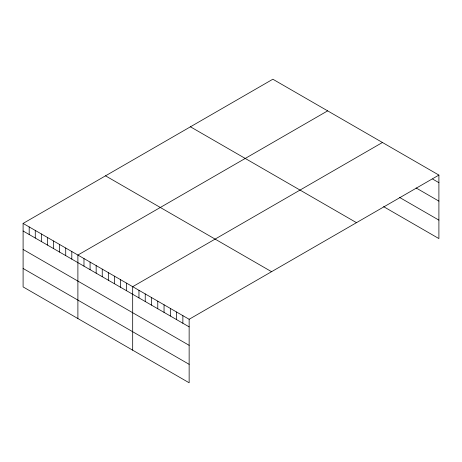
<?xml version="1.0" encoding="UTF-8"?>
<svg xmlns="http://www.w3.org/2000/svg" width="462" height="462" viewBox="0 0 462 462"><rect width="100%" height="100%" fill="white"/><g stroke="black" fill="none" stroke-linecap="round" stroke-linejoin="round"><path stroke-width="0.69" d="M438.9 175.086L189.143 319.277L189.143 382.779L23.1 286.914L23.1 223.417L272.857 79.221L438.9 175.086L438.9 238.583L383.587 206.647M327.65 110.857L77.893 255.053L77.893 318.549M382.444 142.492L132.686 286.688L132.686 350.184M432.628 179.054L438.9 182.675M416.089 187.953L438.9 201.126M399.555 197.418L438.9 220.131M190.436 126.802L356.479 222.667M105.521 175.831L271.564 271.696M23.1 223.417L189.143 319.277M23.1 231.006L189.143 326.871M23.1 249.457L189.143 345.322M23.1 268.468L189.143 364.327M182.871 315.656L182.871 323.25M176.6 312.035L176.6 319.629M170.328 308.414L170.328 316.008M164.05 304.793L164.05 312.381M157.779 301.172L157.779 308.76M151.507 297.551L151.507 305.139M145.235 293.93L145.235 301.519M138.964 290.309L138.964 297.898M126.6 283.171L126.6 290.76M120.513 279.654L120.513 287.248M114.426 276.143L114.426 283.732M108.333 272.626L108.333 280.215M102.246 269.109L102.246 276.703M96.16 265.598L96.16 273.186M90.073 262.081L90.073 269.669M83.98 258.564L83.98 266.158M71.806 251.536L71.806 259.124M65.719 248.019L65.719 255.613M59.627 244.508L59.627 252.096M53.54 240.991L53.54 248.579M47.453 237.474L47.453 245.068M41.366 233.963L41.366 241.551M35.274 230.446L35.274 238.034M29.187 226.929L29.187 234.523"/></g></svg>
